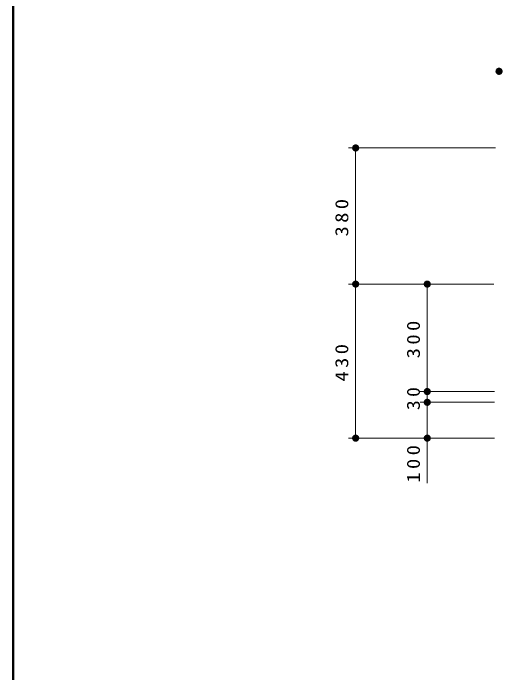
# Model space of a CAD drawing. Units: millimetres on the paper, scale 1:20. Extents: x -365 to 10, y -40 to 257.
# Drawn here: x -365 to -297.5, y 52.3 to 144.4 of the extents above; entities that cross this region are included whole.
import ezdxf

# ---------------------------------------------------------------- set-up
doc = ezdxf.new("R2010")
doc.units = ezdxf.units.MM
doc.layers.add('LY_1', color=7, linetype='Continuous', lineweight=25)
doc.layers.add('LY_2', color=7, linetype='Continuous', lineweight=13)
doc.styles.add('ＭＳ ゴシック', font='')
doc.styles.get('ＭＳ ゴシック').set_extended_font_data('MS Gothic')

# ---------------------------------------------------------------- blocks, each defined once
blk = doc.blocks.new('filled_dot')
at = {"color": 0, "linetype": 'Continuous', "lineweight": -2, "const_width": 1.25}
blk.add_lwpolyline([(-0.625, 0, 1), (0.625, 0, 1)], format="xyb", close=True, dxfattribs=at)

msp = doc.modelspace()

# ---------------------------------------------------------------- linework, layer by layer
at = {"layer": 'LY_1', "lineweight": 13}
for p, q in [((-297.648, 125.56), (-318.173, 125.56)), ((-317.173, 106.56), (-317.173, 125.56)), ((-297.898, 106.56), (-318.173, 106.56)), ((-297.898, 106.56), (-318.173, 106.56)), ((-317.173, 85.06), (-317.173, 106.56)), ((-307.173, 91.56), (-307.173, 106.56)), ((-297.773, 91.56), (-308.173, 91.56)), ((-307.173, 90.06), (-307.173, 91.56)), ((-297.773, 90.06), (-308.173, 90.06)), ((-307.173, 78.784), (-307.173, 90.06)), ((-297.773, 85.06), (-318.173, 85.06))]:
    msp.add_line(p, q, dxfattribs=at)
at = {"layer": 'LY_2', "lineweight": 50}
msp.add_line((-365, 257), (-365, 0), dxfattribs=at)

# ---------------------------------------------------------------- block references
at = {"layer": 'LY_1', "lineweight": 13, "xscale": 0.4, "yscale": 0.4}
msp.add_blockref('filled_dot', (-297.148, 136.26), dxfattribs=at)
for p, rotation in [((-317.173, 125.56), 270), ((-317.173, 106.56), 270), ((-317.173, 106.56), 90), ((-307.173, 106.56), 270), ((-307.173, 91.56), 270), ((-307.173, 91.56), 90), ((-307.173, 90.06), 270), ((-317.173, 85.06), 90), ((-307.173, 85.06), 90)]:
    msp.add_blockref('filled_dot', p, dxfattribs=dict(at, rotation=rotation))

# ---------------------------------------------------------------- texts
at = {"layer": 'LY_1', "char_height": 1.833, "attachment_point": 8, "rotation": 90, "style": 'ＭＳ ゴシック'}
for s, insert in [('\\T1.33;\\W1.15;380', (-318.173, 116.06)), ('\\T1.33;\\W1.15;300', (-308.173, 99.06)), ('\\T1.33;\\W1.15;430', (-318.173, 95.81)), ('\\T1.34;\\W1.1;30', (-308.173, 90.81)), ('\\T1.33;\\W1.15;100', (-308.173, 81.701))]:
    msp.add_mtext(s, dxfattribs=dict(at, insert=insert))

doc.saveas('drawing.dxf')
